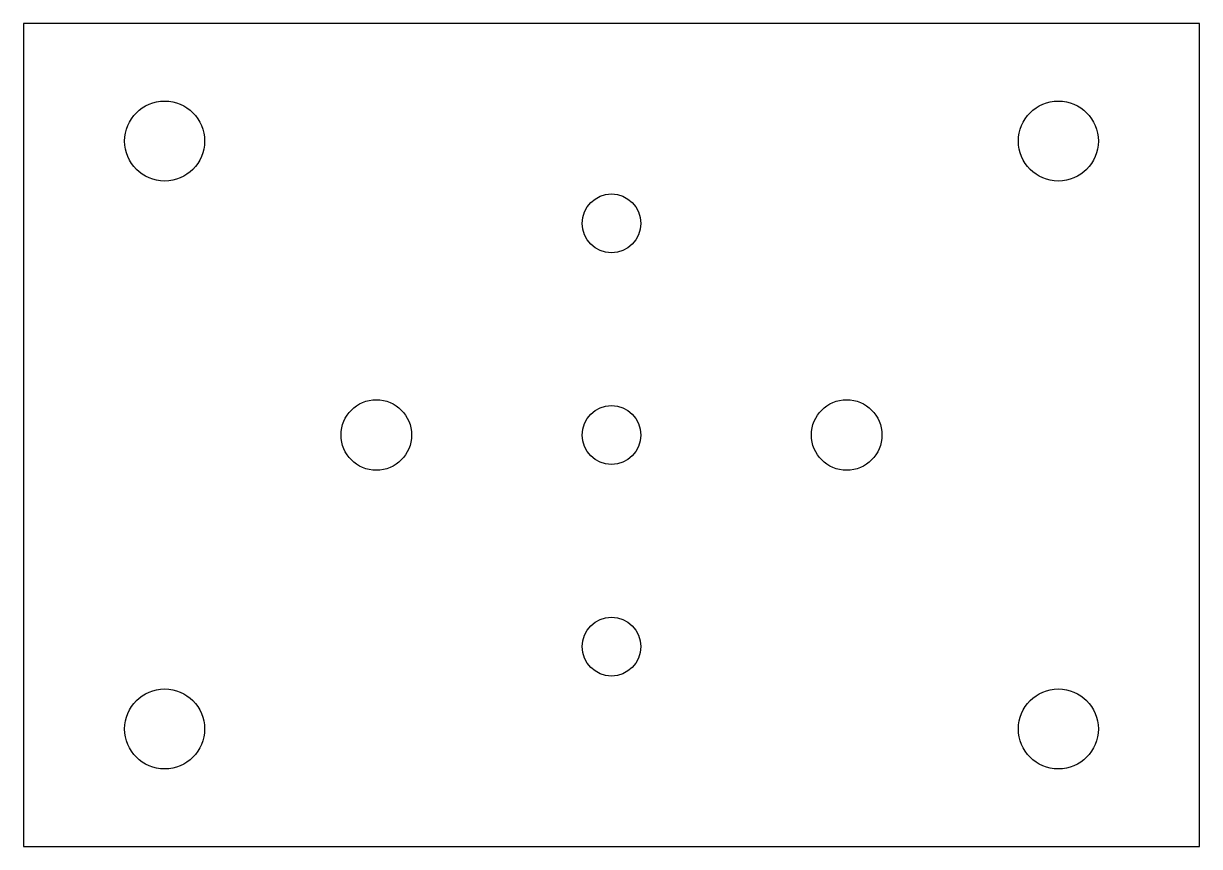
# Model space of a CAD drawing. Header units: millimetres. Extents: x -50 to 50, y -35 to 35.
import ezdxf

# ---------------------------------------------------------------- set-up
doc = ezdxf.new("R2010")
doc.units = ezdxf.units.MM
for name, color, linetype in [('A_M8_TAPPED_THROUGH_Z-35', 2, 'CONTINUOUS'), ('B_6_H7_DOWEL_HOLES_Z-35', 3, 'CONTINUOUS'), ('BLANK', 1, 'CONTINUOUS'), ('C_DEEP_HOLES_Z-30', 4, 'CONTINUOUS')]:
    doc.layers.add(name, color=color, linetype=linetype)

msp = doc.modelspace()

# ---------------------------------------------------------------- linework, layer by layer
at = {"layer": 'A_M8_TAPPED_THROUGH_Z-35'}
for centre in [(-38, 25), (38, 25), (-38, -25), (38, -25)]:
    msp.add_circle(centre, 3.4, dxfattribs=at)
at = {"layer": 'B_6_H7_DOWEL_HOLES_Z-35'}
for centre in [(-20, 0), (20, 0)]:
    msp.add_circle(centre, 3, dxfattribs=at)
at = {"layer": 'BLANK'}
for p, q in [((50, 35), (-50, 35)), ((-50, 35), (-50, -35)), ((50, -35), (50, 35)), ((-50, -35), (50, -35))]:
    msp.add_line(p, q, dxfattribs=at)
at = {"layer": 'C_DEEP_HOLES_Z-30'}
for centre in [(0, 18), (0, 0), (0, -18)]:
    msp.add_circle(centre, 2.5, dxfattribs=at)

doc.saveas('drawing.dxf')
